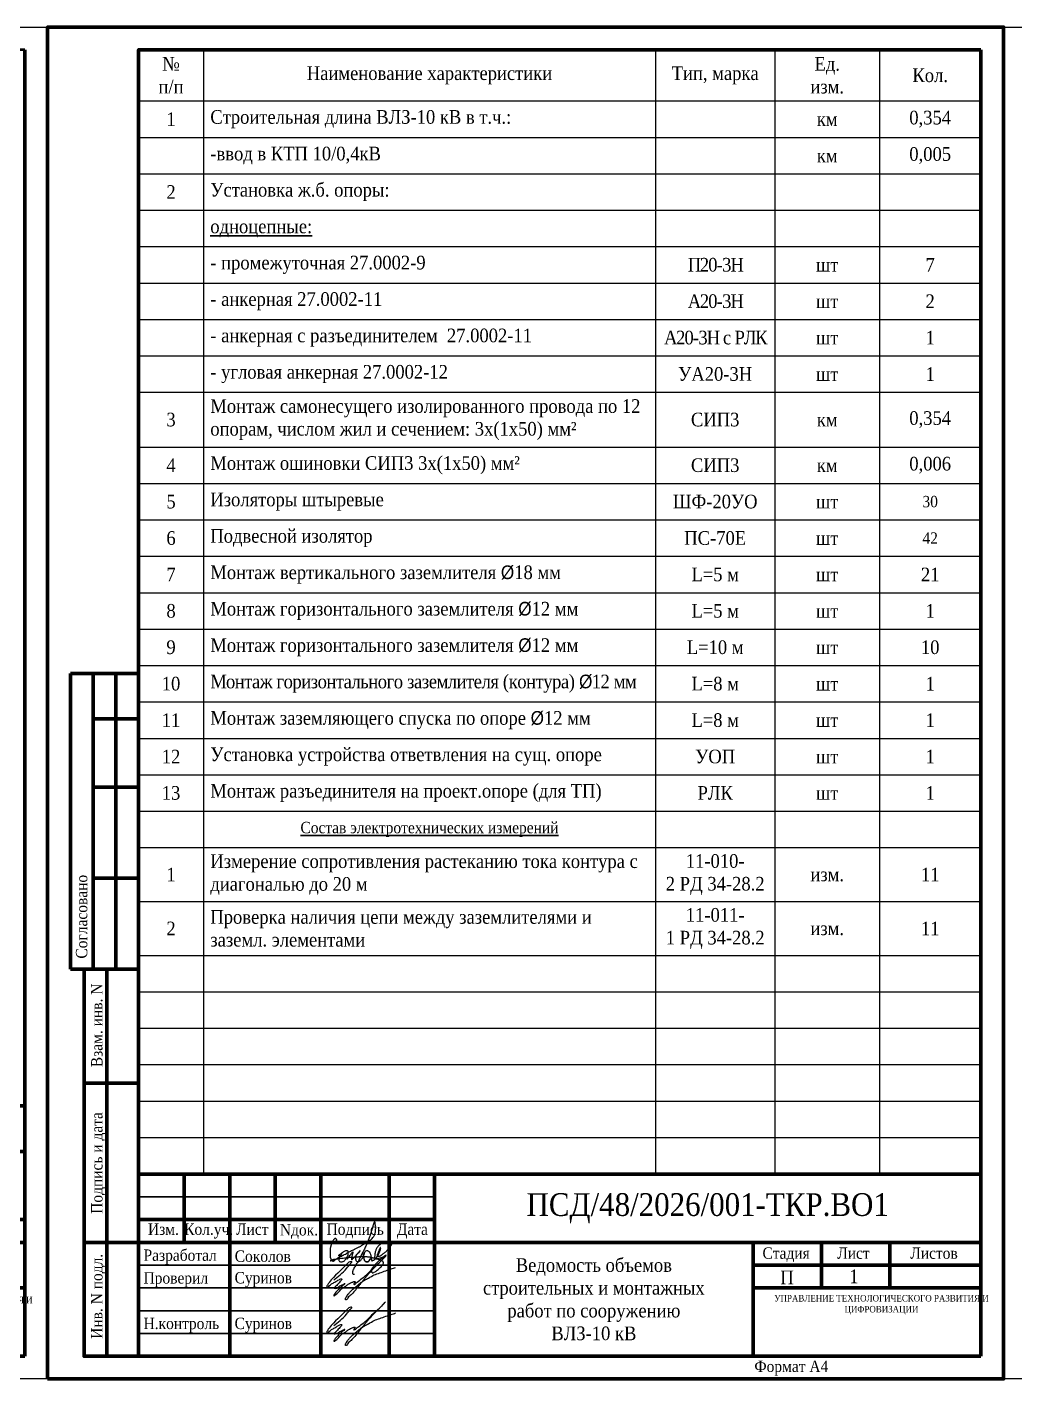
# Model space of a CAD drawing. Header units: millimetres. Extents: x 2157 to 10678, y 3616 to 3913.
# Drawn here: x 7733.3 to 7950.4, y 3616.3 to 3913.3 of the extents above; entities that cross this region are included whole.
import ezdxf

# ---------------------------------------------------------------- set-up
doc = ezdxf.new("R2010")
doc.units = ezdxf.units.MM
doc.layers.add('П', color=7, linetype='Continuous')
doc.layers.add('Чертеж', color=7, linetype='Continuous')
doc.styles.add('Simplex8', font='times.ttf', dxfattribs={"height": 3.5})
doc.styles.add('стиль1', font='times.ttf', dxfattribs={"width": 0.9})
doc.styles.add('стиль2', font='times.ttf', dxfattribs={"width": 0.9, "height": 2.5})

# ---------------------------------------------------------------- blocks, each defined once
blk = doc.blocks.new('Штамп б')
at = {"lineweight": 70}
for points in [[(20, 0), (8, 0), (8, 85), (20, 85)], [(13, 0), (13, 85)], [(8, 60), (20, 60)], [(8, 25), (20, 25)]]:
    blk.add_lwpolyline(points, dxfattribs=at)
at = {"lineweight": 25, "style": 'Simplex8', "width": 0.9}
for s, p in [('Взам. инв. N', (12.06, 63.49)), ('Подпись и дата', (12.06, 31.28)), ('Инв. N подл.', (12.06, 3.82))]:
    blk.add_text(s, height=2.5, rotation=90, dxfattribs=at).set_placement(p)
blk = doc.blocks.new('A$C5B0935FB')
at = {"lineweight": 70}
for p, q in [((20, 65), (5, 65)), ((5, 0), (5, 65)), ((10, 55), (10, 65)), ((15, 0), (15, 65)), ((20, 0), (20, 65)), ((10, 40), (10, 55)), ((10, 55), (20, 55)), ((10, 20), (10, 40)), ((10, 40), (20, 40)), ((10, 0), (10, 20)), ((10, 20), (20, 20)), ((10, 0), (5, 0)), ((15, 0), (10, 0)), ((20, 0), (15, 0)), ((15, 0), (15, 0))]:
    blk.add_line(p, q, dxfattribs=at)
at = {"lineweight": 25, "style": 'стиль1', "width": 0.9}
blk.add_text('Согласовано', height=2.5, rotation=90, dxfattribs=at).set_placement((8.72, 2.35))
blk = doc.blocks.new('A$C7F1F469D')
at = {"color": 5, "lineweight": 25}
blk.add_spline([(-0.1, 1.78), (1.34, 2.93), (2.75, 4.33), (3.55, 5.31), (3.81, 5.64), (3.86, 5.8), (3.66, 5.81), (3.25, 5.7), (2.89, 5.36), (-1.09, 1.26), (-1.29, 0.98), (-1.47, 0.67), (-1.59, 0.28), (-1.54, 0.16), (-0.98, 0.55), (-0.42, 1.01), (0.34, 1.44), (1.08, 1.86), (1.69, 1.97), (1.62, 1.83), (1.26, 1.37), (0.56, 0.61), (0.16, 0.22), (0, 0), (0.24, -0.04), (0.82, 0.16), (1.44, 0.58), (2.18, 0.95), (2.33, 1.04), (1.93, 0.58), (1.28, 0.02), (0.64, -0.58), (0.1, -1.31), (-0.06, -1.68), (0.13, -1.59), (0.39, -1.41), (1.23, -0.56), (1.62, -0.16), (2.27, 0.27), (2.82, 0.65), (3.41, 1.04), (3.83, 1.25), (4.1, 1.35), (4.33, 1.44), (4.56, 1.45), (4.6, 1.35), (4.48, 1.19), (4.35, 0.92), (4.39, 0.82), (4.59, 0.91), (5.09, 1.34), (6.19, 2.18), (7.41, 3.21), (8.36, 4.22), (9.62, 5.31), (10.99, 6.68), (11.27, 6.98), (9.83, 5.51), (8.6, 4.26), (7.7, 3.28), (7.2, 2.7), (6.74, 2.12), (6.16, 1.41), (5.49, 0.62), (4.74, -0.34), (3.92, -1.29), (3.19, -1.94), (2.91, -2.31), (2.67, -2.58), (2.52, -2.55), (2.49, -2.26), (2.69, -1.9), (3.27, -1.11), (3.8, -0.52), (4.48, 0.07), (5.33, 0.79), (5.97, 1.29), (6.7, 1.77), (7.56, 2.21), (8.83, 2.91), (10.02, 3.35), (11.36, 3.83), (12.55, 4.24), (13.47, 4.57)], degree=3, dxfattribs=at)
blk = doc.blocks.new('Штамп фамилии')
at = {"color": 5}
for points in [[(43.73, -2.14), (43.83, -1.98), (43.93, -1.82), (44.04, -1.65), (44.11, -1.55), (44.23, -1.38), (44.32, -1.29), (44.41, -1.19), (44.52, -1.03), (44.65, -0.88), (44.74, -0.73), (44.83, -0.66), (44.93, -0.57), (44.93, -0.53), (44.92, -0.75), (44.86, -0.97), (44.83, -1.07), (44.81, -1.22), (44.75, -1.37), (44.72, -1.49), (44.69, -1.6), (44.66, -1.72), (44.63, -1.84), (44.61, -1.96), (44.61, -2.1), (44.64, -2.21), (44.67, -2.3), (44.77, -2.23), (44.87, -2.13), (44.95, -2.04), (45.04, -1.97), (45.13, -1.84), (45.25, -1.75), (45.32, -1.64), (45.4, -1.54), (45.51, -1.43), (45.63, -1.29), (45.73, -1.16), (45.83, -1.06), (45.94, -0.96), (46.05, -0.86), (46.13, -0.75), (46.2, -0.67), (46.28, -0.54), (46.36, -0.41), (46.45, -0.32), (46.54, -0.26), (46.33, -0.52), (46.17, -0.74), (46, -0.92), (45.89, -1.03), (45.74, -1.16), (45.61, -1.34), (45.55, -1.5), (45.52, -1.66), (45.51, -1.81), (45.5, -1.93), (45.5, -2.12), (45.55, -2.29), (45.59, -2.43), (45.65, -2.53), (45.74, -2.63), (45.87, -2.7), (46.05, -2.74), (46.16, -2.73), (46.26, -2.7), (46.4, -2.59), (46.51, -2.5), (46.61, -2.41), (46.74, -2.28), (46.84, -2.17), (46.91, -2.07), (47.05, -1.95), (47.16, -1.81), (47.24, -1.61), (47.28, -1.44), (47.26, -1.27), (47.26, -1.17), (47.25, -0.99), (47.25, -0.89), (47.28, -1.05), (47.28, -1.25), (47.27, -1.42), (47.27, -1.63), (47.28, -1.76), (47.3, -1.91), (47.32, -2.03), (47.34, -2.14), (47.38, -2.26), (47.43, -2.39), (47.49, -2.46), (47.55, -2.56), (47.63, -2.62), (47.79, -2.73), (47.93, -2.77), (48.05, -2.78), (48.16, -2.76), (48.29, -2.72), (48.43, -2.59), (48.56, -2.49), (48.67, -2.32), (48.74, -2.18), (48.82, -2.05), (48.89, -1.91), (48.93, -1.71), (48.93, -1.5), (48.92, -1.36), (48.89, -1.23), (48.84, -1.12), (48.77, -0.98), (48.7, -0.83), (48.62, -0.66), (48.52, -0.54), (48.43, -0.46), (48.31, -0.37), (48.2, -0.33), (48.1, -0.3), (48.01, -0.29), (47.91, -0.3), (47.82, -0.34), (47.69, -0.44), (47.61, -0.52), (47.55, -0.62), (47.5, -0.7), (47.43, -0.84), (47.4, -0.92), (47.38, -1.05), (47.32, -1.19), (47.28, -1.36), (47.3, -1.71), (47.35, -2.01), (47.38, -2.24), (47.56, -2.51), (47.76, -2.64), (47.95, -2.71), (48.21, -2.71), (48.39, -2.59), (48.56, -2.41), (48.76, -2.15), (48.94, -2.02), (49, -1.97), (48.99, -2.14), (48.99, -2.3), (49.03, -2.41), (49.1, -2.51), (49.19, -2.51), (49.33, -2.47), (49.46, -2.38), (49.69, -2.22), (49.82, -2.09), (50.06, -1.91), (50.18, -1.73), (50.36, -1.48), (50.47, -1.3), (50.56, -1.12), (50.59, -1.06), (50.65, -0.98), (50.74, -0.81), (50.79, -0.66), (50.84, -0.53), (50.88, -0.41), (50.96, -0.25), (51, -0.09), (51.03, 0.06), (51.04, 0.16), (51.03, 0.28), (51.03, 0.37), (50.99, 0.41), (50.95, 0.4), (50.92, 0.34), (50.87, 0.24), (50.82, 0.13), (50.78, 0.03), (50.73, -0.06), (50.71, -0.14), (50.67, -0.22), (50.62, -0.34), (50.58, -0.46), (50.55, -0.57), (50.51, -0.66), (50.46, -0.74), (50.42, -0.83), (50.38, -0.95), (50.31, -1.07), (50.27, -1.17), (50.26, -1.28), (50.26, -1.41), (50.29, -1.48), (50.33, -1.51), (50.38, -1.52), (50.51, -1.54), (50.64, -1.52), (50.81, -1.47), (50.95, -1.4), (51.11, -1.3), (51.29, -1.22), (51.39, -1.11), (51.52, -1.04), (51.61, -0.95), (51.72, -0.88), (51.85, -0.74), (52, -0.66), (52.17, -0.54), (52.29, -0.43), (52.42, -0.29), (52.55, -0.12), (52.81, 0.14), (52.96, 0.34), (53.06, 0.44), (53.23, 0.71), (53.35, 0.85), (53.46, 1.1), (53.53, 1.37), (53.56, 1.53), (53.55, 1.64), (53.48, 1.68), (53.37, 1.71), (53.22, 1.74), (53.08, 1.75), (52.93, 1.76), (52.74, 1.75), (52.59, 1.72), (52.41, 1.69), (52.3, 1.66), (52.19, 1.62), (52.05, 1.58), (51.87, 1.53), (51.73, 1.47), (51.6, 1.42), (51.5, 1.37), (51.36, 1.3), (51.24, 1.26), (51.08, 1.18), (50.97, 1.1), (50.83, 0.98), (50.73, 0.9), (50.58, 0.79), (50.41, 0.59), (50.31, 0.47), (50.22, 0.31), (50.15, 0.2), (50.05, 0.03), (50, -0.13), (49.94, -0.25), (49.89, -0.41), (49.85, -0.58), (49.81, -0.74), (49.77, -0.98), (49.75, -1.13), (49.74, -1.3), (49.72, -1.48), (49.7, -1.63), (49.7, -1.76), (49.69, -1.89), (49.73, -1.99), (49.77, -2.03), (49.86, -2.07), (49.94, -2.07), (50.05, -2.08), (50.18, -2.08), (50.31, -2.07), (50.39, -2.04), (50.54, -2.01), (50.72, -1.96), (50.96, -1.88), (51.14, -1.83), (51.26, -1.78), (51.39, -1.74), (51.56, -1.7), (51.72, -1.63), (51.88, -1.57), (52.04, -1.49), (52.13, -1.41), (52.22, -1.28), (52.24, -1.22), (52.18, -1.27), (52.06, -1.35), (51.95, -1.42), (51.83, -1.49), (51.72, -1.55), (51.63, -1.65), (51.53, -1.75), (51.44, -1.86), (51.33, -1.92), (51.23, -2.02), (51.13, -2.11), (51.02, -2.2), (50.92, -2.26), (50.81, -2.34), (50.75, -2.44), (50.66, -2.52), (50.55, -2.61), (50.5, -2.67), (50.4, -2.78), (50.3, -2.89), (50.18, -2.99), (50.11, -3.06), (49.99, -3.17), (49.87, -3.28), (49.76, -3.38), (49.63, -3.54), (49.53, -3.65), (49.49, -3.74), (49.41, -3.86), (49.34, -3.96), (49.27, -4.04), (49.19, -4.15), (49.15, -4.22), (49.09, -4.33), (49.05, -4.44), (49.03, -4.54), (49.03, -4.64), (49.03, -4.72), (49.03, -4.81), (49.04, -4.91), (49.05, -5), (49.08, -5.05), (49.14, -5.12), (49.19, -5.15), (49.32, -5.16), (49.52, -5.09), (49.61, -5.04), (49.79, -4.95), (49.93, -4.85), (50.02, -4.79), (50.17, -4.66), (50.3, -4.55), (50.49, -4.41), (50.64, -4.29), (50.79, -4.13), (50.96, -3.99), (51.12, -3.82), (51.28, -3.66), (51.42, -3.49), (51.51, -3.35), (51.6, -3.2), (51.63, -3.06), (51.66, -2.96), (51.66, -2.87), (51.61, -2.79), (51.55, -2.7), (51.42, -2.62), (51.36, -2.56), (51.06, -2.43), (50.9, -2.37), (50.74, -2.3), (50.52, -2.21), (50.27, -2.09), (50.08, -2.05), (49.88, -1.98), (49.69, -1.95), (49.48, -1.91), (49.23, -1.85), (49.07, -1.8), (48.9, -1.77), (48.69, -1.74), (48.57, -1.72), (48.35, -1.7), (48.23, -1.7), (48.05, -1.68), (47.81, -1.66), (47.6, -1.65), (47.4, -1.65), (47.25, -1.65), (47, -1.63), (46.84, -1.64), (46.62, -1.65), (46.43, -1.66), (46.27, -1.67), (46.1, -1.69), (45.81, -1.71), (45.58, -1.71), (45.37, -1.74), (45.12, -1.76), (44.85, -1.77), (44.66, -1.77), (44.47, -1.79), (44.19, -1.8), (44.03, -1.82), (43.69, -1.85), (43.48, -1.89), (43.28, -1.91), (43.06, -1.95), (42.79, -1.98), (42.58, -2.01), (42.41, -2.04), (42.07, -2.06), (41.79, -2.1), (41.52, -2.14), (41.25, -2.18), (40.95, -2.22), (40.69, -2.26), (40.48, -2.32), (40.25, -2.38), (40.08, -2.45), (39.94, -2.51), (40.01, -2.53), (40.29, -2.48), (40.42, -2.42), (40.63, -2.37), (40.91, -2.32), (41.13, -2.22), (41.37, -2.12), (41.57, -1.98), (41.78, -1.85), (41.96, -1.76), (42.11, -1.68), (42.25, -1.57), (42.49, -1.48), (42.66, -1.38), (42.84, -1.28), (43.03, -1.17), (43.29, -1.03), (43.5, -0.91), (43.63, -0.85), (43.71, -0.79), (43.85, -0.74), (43.99, -0.66), (44.12, -0.57), (44.26, -0.49), (44.44, -0.39), (44.66, -0.27), (44.85, -0.19), (45.07, -0.09), (45.27, 0.01), (45.6, 0.18), (45.89, 0.32), (46.14, 0.46), (46.28, 0.53), (46.41, 0.58), (46.52, 0.65), (46.65, 0.72), (46.8, 0.81), (46.92, 0.88), (47.08, 0.96), (47.28, 1.1), (47.44, 1.22), (47.61, 1.32), (47.82, 1.45), (47.96, 1.51), (48.11, 1.6), (48.27, 1.69), (48.4, 1.8), (48.56, 1.9), (48.67, 1.98), (48.87, 2.12), (48.96, 2.2), (49.05, 2.26), (49.18, 2.41), (49.33, 2.58), (49.44, 2.76), (49.53, 2.91), (49.58, 2.99), (49.65, 3.13), (49.69, 3.19), (49.72, 3.27), (49.77, 3.43), (49.81, 3.54), (49.83, 3.65), (49.87, 3.74), (49.89, 3.84), (49.91, 3.97), (49.91, 4.05), (49.93, 4.19), (49.93, 4.29), (49.93, 4.48), (49.94, 4.62), (49.93, 4.79), (49.94, 4.92), (49.92, 5.17), (49.9, 5.34), (49.85, 5.46), (49.82, 5.64), (49.8, 5.81), (49.75, 6.03), (49.72, 6.14), (49.7, 6.21), (49.66, 6.11), (49.6, 5.96), (49.54, 5.74), (49.49, 5.6), (49.45, 5.5), (49.4, 5.38), (49.36, 5.28), (49.33, 5.13), (49.29, 5.05), (49.24, 4.88), (49.22, 4.8), (49.21, 4.71), (49.14, 4.53), (49.13, 4.39), (49.1, 4.29), (49.08, 4.21), (49.04, 4.11), (48.98, 3.94), (48.93, 3.75), (48.85, 3.52), (48.8, 3.33), (48.75, 3.18), (48.71, 3.05), (48.67, 2.91), (48.61, 2.76), (48.51, 2.51), (48.43, 2.27), (48.3, 2), (48.19, 1.73), (48.04, 1.41), (47.91, 1.07), (47.75, 0.67), (47.66, 0.47), (47.53, 0.23), (47.46, 0.05), (47.33, -0.21), (47.23, -0.42), (47.12, -0.63), (46.99, -0.88), (46.89, -1.07), (46.77, -1.3), (46.67, -1.5), (46.57, -1.65), (46.47, -1.88), (46.38, -2.04), (46.33, -2.15), (46.23, -2.39), (46.13, -2.57), (46.02, -2.74), (45.92, -2.88), (45.86, -3.02), (45.76, -3.15), (45.6, -3.42), (45.47, -3.62), (45.35, -3.84), (45.24, -4.02), (45.15, -4.2), (45.03, -4.41), (44.92, -4.61), (44.89, -4.74), (44.89, -4.8), (44.88, -4.88), (44.86, -4.94), (44.86, -5.01), (44.85, -5.09), (44.85, -5.14), (44.87, -5.24), (44.88, -5.29), (44.9, -5.35), (44.92, -5.38), (44.94, -5.41), (44.97, -5.44), (45.04, -5.47), (45.11, -5.49), (45.2, -5.49), (45.28, -5.49)], [(40.77, 1.76), (40.77, 1.49), (40.98, 1.54), (41.14, 1.65), (41.28, 1.84), (41.37, 1.98), (41.37, 2.16), (41.29, 2.26), (41.2, 2.35), (41.07, 2.38), (40.96, 2.38), (40.9, 2.32), (40.79, 2.19), (40.73, 2.13), (40.66, 2.05), (40.62, 1.93), (40.51, 1.89), (40.45, 1.78), (40.45, 1.69), (40.4, 1.64), (40.35, 1.55), (40.31, 1.46), (40.27, 1.35), (40.24, 1.25), (40.21, 1.16), (40.17, 1.04), (40.14, 0.95), (40.12, 0.86), (40.09, 0.75), (40.06, 0.65), (40.02, 0.57), (40.01, 0.47), (39.99, 0.39), (39.97, 0.24), (39.95, 0.12), (39.93, -0.06), (39.93, -0.18), (39.92, -0.3), (39.91, -0.4), (39.91, -0.51), (39.91, -0.63), (39.91, -0.74), (39.92, -0.85), (39.92, -0.95), (39.93, -1.03), (39.93, -1.13), (39.93, -1.22), (39.94, -1.38), (39.94, -1.52), (39.96, -1.64), (39.97, -1.75), (40.04, -1.95), (40.08, -2.05), (40.12, -2.17), (40.16, -2.26), (40.23, -2.39), (40.31, -2.48), (40.41, -2.55), (40.52, -2.6), (40.59, -2.61), (40.69, -2.57), (40.79, -2.5), (40.88, -2.43), (40.96, -2.37), (41.08, -2.27), (41.22, -2.14), (41.34, -2.09), (41.46, -2), (41.55, -1.93), (41.66, -1.84), (41.74, -1.76), (41.81, -1.7), (41.89, -1.64), (41.99, -1.55), (42.03, -1.45), (41.93, -1.63), (41.9, -1.74), (41.88, -1.84), (41.86, -1.94), (41.83, -2.04), (41.83, -2.17), (41.83, -2.27), (41.85, -2.37), (41.88, -2.46), (41.92, -2.54), (41.99, -2.64), (42.08, -2.71), (42.19, -2.74), (42.29, -2.74), (42.42, -2.74), (42.55, -2.72), (42.7, -2.69), (42.81, -2.65), (42.91, -2.61), (43.07, -2.5), (43.17, -2.4), (43.27, -2.29), (43.37, -2.17), (43.47, -2.07), (43.55, -1.94), (43.61, -1.82), (43.7, -1.66), (43.76, -1.52), (43.83, -1.36), (43.89, -1.19), (43.91, -1.04), (43.93, -0.85), (43.93, -0.69), (43.93, -0.56), (43.9, -0.44), (43.83, -0.37), (43.73, -0.31), (43.6, -0.3), (43.42, -0.3), (43.28, -0.33), (43.17, -0.37), (43, -0.47), (42.88, -0.54), (42.8, -0.59), (42.66, -0.67), (42.56, -0.74), (42.42, -0.84), (42.28, -0.96), (42.18, -1.08), (42.12, -1.19), (42.08, -1.32), (42.02, -1.48)], [(42.05, -1.5), (42.12, -1.46), (42.2, -1.41), (42.26, -1.36), (42.36, -1.28), (42.43, -1.16), (42.49, -1.06), (42.51, -0.95), (42.54, -0.85), (42.52, -0.78), (42.4, -0.86), (42.29, -0.96), (42.18, -1.05), (42.09, -1.11), (42, -1.18), (41.92, -1.24), (41.85, -1.3), (41.79, -1.35), (41.75, -1.41)]]:
    blk.add_lwpolyline(points, dxfattribs=at)
at = {"layer": 'Чертеж', "color": 67, "lineweight": -2, "true_color": 0x727430}
for p in [(40.81, -8.53), (40.81, -18.55)]:
    blk.add_blockref('A$C7F1F469D', p, dxfattribs=at)
at = {"color": 7, "char_height": 2.5, "attachment_point": 4, "style": 'стиль1'}
for s, insert, width in [(' Разработал', (-1.9, -1.68), 17), ('Соколов', (18.98, -1.52), 20), (' Проверил', (-1.9, -6.68), 17), (' Суринов', (18.1, -6.65), 20), (' Н.контроль', (-1.9, -16.68), 17), (' Суринов', (18.1, -16.68), 20)]:
    blk.add_mtext(s, dxfattribs=dict(at, insert=insert, width=width))
blk = doc.blocks.new('А4 в ТКР')
at = {"lineweight": 70}
for p, q in [((1351178.48, 433019.77), (1351178.48, 432732.77)), ((1351178.48, 432772.77), (1350993.48, 432772.77))]:
    blk.add_line(p, q, dxfattribs=at)
for points in [[(1351178.48, 433019.77), (1350993.48, 433019.77), (1350993.48, 432732.77)], [(1350993.48, 432772.77), (1350993.48, 432732.77)], [(1351003.48, 432772.77), (1351003.48, 432757.77)], [(1351003.48, 432772.77), (1351003.48, 432757.77)], [(1351013.48, 432772.77), (1351013.48, 432732.77)], [(1351013.48, 432772.77), (1351013.48, 432732.77)], [(1351023.48, 432772.77), (1351023.48, 432757.77)], [(1351023.48, 432772.77), (1351023.48, 432757.77)], [(1351033.48, 432772.77), (1351033.48, 432732.77)], [(1351033.48, 432772.77), (1351033.48, 432732.77)], [(1351048.48, 432772.77), (1351048.48, 432732.77)], [(1351048.48, 432772.77), (1351048.48, 432732.77)], [(1351058.48, 432772.77), (1351058.48, 432732.77)], [(1351058.48, 432772.77), (1351058.48, 432732.77)], [(1350993.48, 432762.77), (1351058.48, 432762.77)], [(1350993.48, 432762.77), (1351058.48, 432762.77)], [(1350993.48, 432757.77), (1351058.48, 432757.77)], [(1350993.48, 432757.77), (1351058.48, 432757.77)], [(1351058.48, 432757.77), (1351178.48, 432757.77)], [(1351058.48, 432757.77), (1351178.48, 432757.77)], [(1351128.48, 432757.77), (1351128.48, 432732.77)], [(1351128.48, 432757.77), (1351128.48, 432732.77)], [(1351143.48, 432757.77), (1351143.48, 432747.77)], [(1351143.48, 432757.77), (1351143.48, 432747.77)], [(1351158.48, 432757.77), (1351158.48, 432747.77)], [(1351158.48, 432757.77), (1351158.48, 432747.77)], [(1351128.48, 432752.77), (1351178.48, 432752.77)], [(1351128.48, 432752.77), (1351178.48, 432752.77)], [(1351128.48, 432747.77), (1351178.48, 432747.77)], [(1351128.48, 432747.77), (1351178.48, 432747.77)], [(1350993.48, 432732.77), (1351178.48, 432732.77)], [(1350993.48, 432732.77), (1351178.48, 432732.77)]]:
    blk.add_lwpolyline(points, dxfattribs=at)
at = {"lineweight": 30}
for points in [[(1350993.48, 432772.77), (1351058.48, 432772.77)], [(1350993.48, 432767.77), (1351058.48, 432767.77)], [(1350993.48, 432767.77), (1351058.48, 432767.77)], [(1350993.48, 432757.77), (1351058.48, 432757.77)], [(1350993.48, 432757.77), (1351058.48, 432757.77)], [(1350993.48, 432752.77), (1351058.48, 432752.77)], [(1350993.48, 432752.77), (1351058.48, 432752.77)], [(1350993.48, 432747.77), (1351058.48, 432747.77)], [(1350993.48, 432747.77), (1351058.48, 432747.77)], [(1350993.48, 432742.77), (1351058.48, 432742.77)], [(1350993.48, 432742.77), (1351058.48, 432742.77)], [(1350993.48, 432737.77), (1351058.48, 432737.77)], [(1350993.48, 432737.77), (1351058.48, 432737.77)]]:
    blk.add_lwpolyline(points, dxfattribs=at)
at = {"layer": 'П'}
blk.add_line((1351183.48, 433024.77), (1351183.48, 432727.77), dxfattribs=at)
for points in [[(1350973.48, 432727.77), (1351183.48, 432727.77), (1351183.48, 433024.77), (1350973.48, 433024.77)], [(1350973.48, 433024.77), (1351183.48, 433024.77), (1351183.48, 432727.77), (1350973.48, 432727.77)]]:
    blk.add_lwpolyline(points, close=True, dxfattribs=at)
for name, p in [('A$C5B0935FB', (1350973.48, 432817.77)), ('Штамп фамилии', (1350995.61, 432756.25))]:
    blk.add_blockref(name, p)
at = {"lineweight": 25}
blk.add_blockref('Штамп б', (1350973.48, 432732.77), dxfattribs=at)
at = {"lineweight": 25, "style": 'стиль1', "width": 0.9}
for s, height, p in [('Изм.', 2.5, (1350995.53, 432759.43)), ('Кол.уч.', 2.5, (1351003.48, 432759.43)), ('Лист', 2.5, (1351014.88, 432759.43)), ('Nдок.', 2.5, (1351024.5, 432759.29)), ('Подпись', 2.5, (1351034.77, 432759.43)), ('Дата', 2.5, (1351050.19, 432759.43)), ('Стадия', 2.5, (1351130.52, 432754.17)), ('Лист', 2.5, (1351146.94, 432754.17)), ('Листов', 2.5, (1351162.99, 432754.17)), ('П', 3, (1351134.43, 432748.58)), ('Формат А4', 2.5, (1351128.74, 432729.3))]:
    blk.add_text(s, height=height, dxfattribs=at).set_placement(p)
at = {"layer": 'Чертеж', "lineweight": 25, "insert": (1351156.65, 432744.07), "char_height": 1.8, "width": 54.1956, "attachment_point": 5, "style": 'стиль2'}
blk.add_mtext('{\\fTimes New Roman|b0|i0|c204|p16;\\H0.8x;УПРАВЛЕНИЕ ТЕХНОЛОГИЧЕСКОГО РАЗВИТИЯ И ЦИФРОВИЗАЦИИ}', dxfattribs=at)
blk = doc.blocks.new('*T37')
at = {"color": 0, "linetype": 'ByBlock', "lineweight": -2, "transparency": 16777216}
for p, q in [((0, 0), (185, 0)), ((0, 0), (0, -246.95)), ((14.25, 0), (14.25, -246.95)), ((113.53, 0), (113.53, -246.95)), ((139.78, 0), (139.78, -246.95)), ((162.75, 0), (162.75, -246.95)), ((185, 0), (185, -246.95)), ((0, -11.24), (162.75, -11.24)), ((0, -19.24), (185, -19.24)), ((0, -27.24), (185, -27.24)), ((0, -35.24), (14.25, -35.24)), ((14.25, -35.24), (139.78, -35.24)), ((139.78, -35.24), (185, -35.24)), ((0, -43.24), (113.53, -43.24)), ((113.53, -43.24), (139.78, -43.24)), ((139.78, -43.24), (185, -43.24)), ((0, -51.24), (14.25, -51.24)), ((14.25, -51.24), (139.78, -51.24)), ((139.78, -51.24), (185, -51.24)), ((0, -59.24), (14.25, -59.24)), ((14.25, -59.24), (139.78, -59.24)), ((139.78, -59.24), (185, -59.24)), ((0, -67.24), (14.25, -67.24)), ((14.25, -67.24), (139.78, -67.24)), ((139.78, -67.24), (185, -67.24)), ((0, -75.24), (14.25, -75.24)), ((14.25, -75.24), (139.78, -75.24)), ((139.78, -75.24), (185, -75.24)), ((0, -87.27), (185, -87.27)), ((0, -95.27), (185, -95.27)), ((0, -103.27), (185, -103.27)), ((0, -111.27), (185, -111.27)), ((0, -119.27), (185, -119.27)), ((0, -127.27), (185, -127.27)), ((0, -135.27), (185, -135.27)), ((0, -143.27), (185, -143.27)), ((0, -151.27), (185, -151.27)), ((0, -159.27), (185, -159.27)), ((0, -167.27), (185, -167.27)), ((0, -175.27), (185, -175.27)), ((0, -187.11), (185, -187.11)), ((0, -198.95), (162.75, -198.95)), ((0, -206.95), (185, -206.95)), ((0, -214.95), (162.75, -214.95)), ((0, -222.95), (162.75, -222.95)), ((0, -230.95), (162.75, -230.95)), ((0, -238.95), (162.75, -238.95)), ((0, -246.95), (162.75, -246.95))]:
    blk.add_line(p, q, dxfattribs=at)
at = {"color": 0, "lineweight": -2, "transparency": 16777216}
for p, q in [((162.75, -11.24), (185, -11.24)), ((162.75, -198.95), (185, -198.95)), ((162.75, -214.95), (185, -214.95)), ((162.75, -222.95), (185, -222.95)), ((162.75, -230.95), (185, -230.95)), ((162.75, -238.95), (185, -238.95)), ((162.75, -246.95), (185, -246.95))]:
    blk.add_line(p, q, dxfattribs=at)
at = {"color": 0, "lineweight": 30, "transparency": 16777216}
for s, insert, char_height, width, attachment_point, style in [('№ \\Pп/п', (7.12, -5.62), 3, 11.2483, 5, 'стиль1'), ('Ед. \\Pизм.', (151.26, -5.62), 3, 19.9744, 5, 'стиль1'), ('Наименование характеристики', (63.89, -5.62), 3, 96.2806, 5, 'стиль1'), ('Тип, марка', (126.65, -5.62), 3, 23.2483, 5, 'стиль1'), ('Кол.', (173.88, -5.62), 3, 19.2483, 5, 'стиль2'), ('1', (7.12, -15.24), 3, 11.2483, 5, 'стиль2'), ('Строительная длина ВЛЗ-10 кВ в т.ч.:', (15.75, -15.24), 3, 96.2806, 4, 'стиль2'), ('км        ', (151.26, -15.24), 3, 19.9744, 5, 'стиль2'), ('0,354', (173.88, -15.24), 3, 19.2483, 5, 'стиль2'), ('-ввод в КТП 10/0,4кВ', (15.75, -23.24), 3, 96.2806, 4, 'стиль2'), ('км        ', (151.26, -23.24), 3, 19.9744, 5, 'стиль2'), ('0,005', (173.88, -23.24), 3, 19.2483, 5, 'стиль2'), ('Установка ж.б. опоры:', (15.75, -31.24), 3, 96.2806, 4, 'стиль2'), ('2', (7.12, -31.24), 3, 11.2483, 5, 'стиль2'), ('{\\Lодноцепные:}', (15.75, -39.24), 3, 96.2806, 4, 'стиль2'), ('- промежуточная 27.0002-9', (15.75, -47.24), 3, 96.2806, 4, 'стиль2'), ('{\\T0.9;П20-3Н}', (126.65, -47.24), 3, 23.2483, 5, 'стиль2'), ('шт', (151.26, -47.24), 3, 19.9744, 5, 'стиль1'), ('7', (173.88, -47.24), 3, 19.2483, 5, 'стиль2'), ('- анкерная 27.0002-11', (15.75, -55.24), 3, 96.2806, 4, 'стиль2'), ('{\\T0.9;А20-3Н}', (126.65, -55.24), 3, 23.2483, 5, 'стиль2'), ('шт', (151.26, -55.24), 3, 19.9744, 5, 'стиль1'), ('2', (173.88, -55.24), 3, 19.2483, 5, 'стиль2'), ('- анкерная с разъединителем  27.0002-11', (15.75, -63.24), 3, 96.2806, 4, 'стиль2'), ('{\\T0.9;А20-3Н с РЛК}', (126.65, -63.24), 3, 23.2483, 5, 'стиль2'), ('1', (173.88, -63.24), 3, 19.2483, 5, 'стиль2'), ('шт', (151.26, -63.24), 3, 19.9744, 5, 'стиль1'), ('- угловая анкерная 27.0002-12', (15.75, -71.24), 3, 96.2806, 4, 'стиль2'), ('УА20-3Н', (126.65, -71.24), 3, 23.2483, 5, 'стиль2'), ('шт', (151.26, -71.24), 3, 19.9744, 5, 'стиль1'), ('1', (173.88, -71.24), 3, 19.2483, 5, 'стиль2'), ('3', (7.12, -81.25), 3, 11.2483, 5, 'стиль2'), ('СИП3', (126.65, -81.25), 3, 23.2483, 5, 'стиль2'), ('0,354', (173.88, -81.25), 3, 19.2483, 5, 'стиль1'), ('км', (151.26, -81.25), 3, 19.9744, 5, 'стиль1'), ('Монтаж ошиновки {\\C256;СИП3 3х(1х50) мм² }', (15.75, -91.27), 3, 96.2806, 4, 'стиль2'), ('4', (7.12, -91.27), 3, 11.2483, 5, 'стиль2'), ('СИП3', (126.65, -91.27), 3, 23.2483, 5, 'стиль2'), ('км', (151.26, -91.27), 3, 19.9744, 5, 'стиль2'), ('0,006', (173.88, -91.27), 3, 19.2483, 5, 'стиль2'), ('5', (7.12, -99.27), 3, 11.2483, 5, 'стиль2'), ('ШФ-20УО{\\H1.1111x;   } ', (126.65, -99.27), 3, 23.2483, 5, 'стиль2'), ('30', (173.88, -99.27), 2.5, 19.2483, 5, 'стиль2'), ('шт', (151.26, -99.27), 3, 19.9744, 5, 'стиль1'), ('6', (7.12, -107.27), 3, 11.2483, 5, 'стиль2'), ('шт', (151.26, -107.27), 3, 19.9744, 5, 'стиль1'), ('42', (173.88, -107.27), 2.5, 19.2483, 5, 'стиль2'), ('7', (7.12, -115.27), 3, 11.2483, 5, 'стиль2'), ('Монтаж вертикального заземлителя {\\fArial|b0|i0|c204|p34;%%C}18 мм', (15.75, -115.27), 3, 96.2806, 4, 'стиль2'), ('L=5 м', (126.65, -115.27), 3, 23.2483, 5, 'стиль2'), ('шт', (151.26, -115.27), 3, 19.9744, 5, 'стиль1'), ('21', (173.88, -115.27), 3, 19.2483, 5, 'стиль2'), ('8', (7.12, -123.27), 3, 11.2483, 5, 'стиль2'), ('Монтаж горизонтального заземлителя {\\fArial|b0|i0|c204|p34;%%C}12 мм', (15.75, -123.27), 3, 96.2806, 4, 'стиль2'), ('L=5 м', (126.65, -123.27), 3, 23.2483, 5, 'стиль2'), ('1', (173.88, -123.27), 3, 19.2483, 5, 'стиль2'), ('шт', (151.26, -123.27), 3, 19.9744, 5, 'стиль1'), ('9', (7.12, -131.27), 3, 11.2483, 5, 'стиль2'), ('Монтаж горизонтального заземлителя {\\fArial|b0|i0|c204|p34;%%C}12 мм', (15.75, -131.27), 3, 96.2806, 4, 'стиль2'), ('L=10 м', (126.65, -131.27), 3, 23.2483, 5, 'стиль2'), ('шт', (151.26, -131.27), 3, 19.9744, 5, 'стиль1'), ('10', (173.88, -131.27), 3, 19.2483, 5, 'стиль2'), ('10', (7.12, -139.27), 3, 11.2483, 5, 'стиль2'), ('{\\T0.95;Монтаж горизонтального заземлителя (контура) \\fArial|b0|i0|c204|p34;%%C\\fTimes New Roman|b0|i0|c204|p18;12 мм}', (15.75, -139.27), 3, 96.2806, 4, 'стиль2'), ('L=8 м', (126.65, -139.27), 3, 23.2483, 5, 'стиль2'), ('шт', (151.26, -139.27), 3, 19.9744, 5, 'стиль1'), ('1', (173.88, -139.27), 3, 19.2483, 5, 'стиль2'), ('Монтаж заземляющего спуска по опоре {\\fArial|b0|i0|c204|p34;%%C}12 мм', (15.75, -147.27), 3, 96.2806, 4, 'стиль2'), ('11', (7.12, -147.27), 3, 11.2483, 5, 'стиль2'), ('L=8 м', (126.65, -147.27), 3, 23.2483, 5, 'стиль2'), ('шт', (151.26, -147.27), 3, 19.9744, 5, 'стиль1'), ('1', (173.88, -147.27), 3, 19.2483, 5, 'стиль2'), ('12', (7.12, -155.27), 3, 11.2483, 5, 'стиль2'), ('Установка устройства ответвления на сущ. опоре', (15.75, -155.27), 3, 96.2806, 4, 'стиль2'), ('УОП', (126.65, -155.27), 3, 23.2483, 5, 'стиль2'), ('1', (173.88, -155.27), 3, 19.2483, 5, 'стиль2'), ('шт', (151.26, -155.27), 3, 19.9744, 5, 'стиль2'), ('13', (7.12, -163.27), 3, 11.2483, 5, 'стиль2'), ('Монтаж разъединителя на проект.опоре (для ТП)', (15.75, -163.27), 3, 96.2806, 4, 'стиль2'), ('{\\C256;РЛК}', (126.65, -163.27), 3, 23.2483, 5, 'стиль2'), ('шт', (151.26, -163.27), 3, 19.9744, 5, 'стиль2'), ('1', (173.88, -163.27), 3, 19.2483, 5, 'стиль2'), ('{\\LСостав электротехнических измерений}', (63.89, -171.27), 2.5, 96.2806, 5, 'стиль2'), ('Измерение сопротивления растеканию тока контура с диагональю до 20 м                        ', (15.75, -181.19), 3, 96.2806, 4, 'стиль2'), ('11-010-\\P2 РД 34-28.2', (126.65, -181.19), 3, 23.2483, 5, 'стиль2'), ('1', (7.12, -181.19), 3, 11.2483, 5, 'стиль2'), ('изм.', (151.26, -181.19), 3, 19.9744, 5, 'стиль1'), ('11', (173.88, -181.19), 3, 19.2483, 5, 'стиль2'), ('Проверка наличия цепи между заземлителями и заземл. элементами                                ', (15.75, -193.03), 3, 96.2806, 4, 'стиль2'), ('11-011-\\P1 РД 34-28.2', (126.65, -193.03), 3, 23.2483, 5, 'стиль2'), ('2', (7.12, -193.03), 3, 11.2483, 5, 'стиль2'), ('изм.', (151.26, -193.03), 3, 19.9744, 5, 'стиль1'), ('11', (173.88, -193.03), 3, 19.2483, 5, 'стиль2')]:
    blk.add_mtext(s, dxfattribs=dict(at, insert=insert, char_height=char_height, width=width, attachment_point=attachment_point, style=style))
at = {"lineweight": 30, "transparency": 16777216, "char_height": 3, "style": 'стиль2'}
for s, insert, width, attachment_point in [('Монтаж самонесущего изолированного провода по 12 опорам, числом жил и сечением: 3х(1х50) мм²', (15.75, -81.25), 96.2806, 4), ('Подвесной изолятор', (15.75, -107.27), 96.2806, 4), ('ПС-70Е', (126.65, -107.27), 23.2483, 5)]:
    blk.add_mtext(s, dxfattribs=dict(at, insert=insert, width=width, attachment_point=attachment_point))
at = {"color": 1, "lineweight": 30, "transparency": 16777216, "insert": (15.75, -99.27), "char_height": 3, "width": 96.2806, "attachment_point": 4, "style": 'стиль2'}
blk.add_mtext('{\\C256;Изоляторы штыревые}', dxfattribs=at)
blk = doc.blocks.new('А3 бол')
at = {"layer": 'П'}
blk.add_lwpolyline([(-420, 297), (0, 297), (0, 0), (-420, 0)], close=True, dxfattribs=at)
at = {"layer": 'Чертеж', "lineweight": 50}
for p, q in [((-5, 292), (-400, 292)), ((-400, 292), (-400, 5)), ((-5, 4.99), (-400, 4.99))]:
    blk.add_line(p, q, dxfattribs=at)
at = {"layer": 'Чертеж', "lineweight": 70}
for p, q in [((-5, 5), (-5, 292)), ((-5, 60), (-190, 60)), ((-190, 60), (-190, 5))]:
    blk.add_line(p, q, dxfattribs=at)
for points in [[(-180, 60), (-180, 35)], [(-170, 60), (-170, 5)], [(-160, 60), (-160, 35)], [(-150, 60), (-150, 5)], [(-135, 60), (-135, 5)], [(-125, 60), (-125, 5)], [(-125, 50), (-5, 50)], [(-190, 40), (-125, 40)], [(-190, 35), (-5, 35)], [(-55, 35), (-55, 5)], [(-40, 35), (-40, 20)], [(-25, 35), (-25, 20)], [(-55, 30), (-5, 30)], [(-125, 20), (-5, 20)], [(-190, 5), (-5, 5)]]:
    blk.add_lwpolyline(points, dxfattribs=at)
at = {"layer": 'Чертеж', "lineweight": 30}
for points in [[(-190, 55), (-125, 55)], [(-190, 50), (-125, 50)], [(-190, 45), (-125, 45)], [(-190, 30), (-125, 30)], [(-190, 25), (-125, 25)], [(-190, 20), (-125, 20)], [(-190, 15), (-125, 15)], [(-190, 10), (-125, 10)]]:
    blk.add_lwpolyline(points, dxfattribs=at)
at = {"layer": 'Чертеж'}
blk.add_blockref('A$C5B0935FB', (-420, 90), dxfattribs=at)
at = {"layer": 'Чертеж', "lineweight": 25}
blk.add_blockref('Штамп б', (-420, 5), dxfattribs=at)
at = {"layer": 'Чертеж', "lineweight": 25, "style": 'стиль1', "width": 0.9}
for s, height, p in [('Изм.', 2.5, (-188.11, 36.02)), ('Кол.уч.', 2.3, (-179.84, 35.98)), ('Лист', 2.5, (-169.13, 36.02)), ('Nдок.', 2.5, (-158.98, 35.93)), ('Подпись', 2.5, (-148.7, 36.07)), ('Дата', 2.5, (-133.86, 36.07)), ('Стадия', 2.5, (-52.95, 31.42)), ('Лист', 2.5, (-36.44, 31.42)), ('Листов', 2.5, (-20.46, 31.42)), ('П', 3, (-48.86, 23.34)), ('Формат А3', 2.5, (-54.74, 1.53))]:
    blk.add_text(s, height=height, dxfattribs=at).set_placement(p)
at = {"layer": 'Чертеж', "lineweight": 25, "attachment_point": 5, "style": 'стиль2'}
for s, insert, char_height, width in [('Филиал ПАО "Россети Центр" - "Липецкэнерго"', (-90, 27.5), 3, 70), ('{\\fTimes New Roman|b0|i0|c204|p16;\\H0.8x;УПРАВЛЕНИЕ ТЕХНОЛОГИЧЕСКОГО РАЗВИТИЯ И ЦИФРОВИЗАЦИИ}', (-26.88, 15.92), 1.8, 54.1956)]:
    blk.add_mtext(s, dxfattribs=dict(at, insert=insert, char_height=char_height, width=width))

msp = doc.modelspace()

# ---------------------------------------------------------------- linework, layer by layer
at = {"layer": 'П', "lineweight": 70}
msp.add_lwpolyline([(7737.859, 3616.313), (7947.859, 3616.313), (7947.859, 3913.313), (7737.859, 3913.313)], close=True, dxfattribs=at)
at = {"layer": 'П'}
msp.add_lwpolyline([(7947.859, 3913.313), (8367.859, 3913.313), (8367.859, 3616.313), (7947.859, 3616.313)], close=True, dxfattribs=at)

# ---------------------------------------------------------------- block references
for name, p in [('А4 в ТКР', (-1343235.616, -429111.457)), ('*T37', (7757.859, 3908.313))]:
    msp.add_blockref(name, p)
msp.add_blockref('А3 бол', (7737.884, 3616.313), dxfattribs=at)

# ---------------------------------------------------------------- texts
at = {"lineweight": 50, "insert": (7857.859, 3633.813), "char_height": 3, "width": 70, "attachment_point": 5, "style": 'стиль1'}
msp.add_mtext('Ведомость объемов \\Pстроительных и монтажных \\Pработ по сооружению\\PВЛЗ-10 кВ', dxfattribs=at)
at = {"layer": 'Чертеж', "lineweight": 25, "style": 'стиль1', "width": 0.9}
msp.add_text('1', height=3, dxfattribs=at).set_placement((7913.955, 3637.353))
at = {"layer": 'Чертеж', "lineweight": 25, "insert": (7882.859, 3653.813), "char_height": 5, "width": 120, "attachment_point": 5, "style": 'стиль2'}
msp.add_mtext('ПСД/48/2026/001-ТКР.ВО1', dxfattribs=at)

doc.saveas('drawing.dxf')
